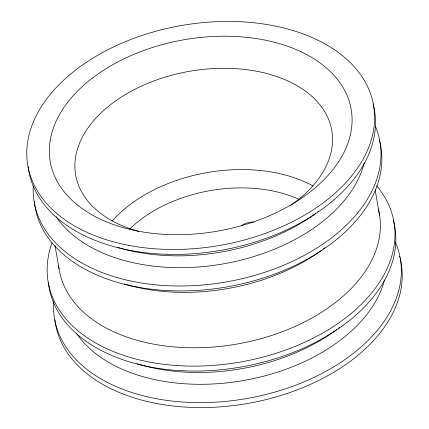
<?xml version="1.0" encoding="UTF-8"?>
<svg xmlns="http://www.w3.org/2000/svg" width="429" height="429" viewBox="0 0 429 429"><rect width="100%" height="100%" fill="white"/><g stroke="black" fill="none" stroke-linecap="round" stroke-linejoin="round"><path stroke-width="0.64" d="M375.144 189.967L379.633 215.696M55.009 245.629L59.041 268.72M393.195 219.825A175.482 111.62 -9.9 0 1 243.061 366.639A175.482 111.62 -9.9 0 1 48.402 282.555M376.673 185.805A175.482 111.62 -9.9 0 1 240.556 361.996A175.482 111.62 -9.9 0 1 52.054 242.83M375.445 126.426A175.482 111.62 -9.9 0 1 226.276 281.928A175.482 111.62 -9.9 0 1 33.237 186.165M364.264 162.72A162.484 103.351 -9.9 0 1 223.305 263.873A162.484 103.351 -9.9 0 1 56.194 216.715M318.688 211.165A162.484 103.351 -9.9 0 1 317.648 211.958M315.529 213.529A162.484 103.351 -9.9 0 1 117.819 247.426M400.203 258.767A175.482 111.62 -9.9 0 1 247.983 403.416A175.482 111.62 -9.9 0 1 54.842 319.696M399.565 256.344A175.482 111.62 -9.9 0 1 399.898 257.556M395.297 241.892A175.482 111.62 -9.9 0 1 246.632 398.562A175.482 111.62 -9.9 0 1 53.668 301.528M373.621 106.226A175.482 111.62 -9.9 0 1 220.769 250.348A175.482 111.62 -9.9 0 1 28.116 166.543M373.005 103.797A175.482 111.62 -9.9 0 1 373.321 105.008M379.209 139.709A175.482 111.62 -9.9 0 1 230.046 286.347A175.482 111.62 -9.9 0 1 34.561 203.684M34.417 202.44A175.482 111.62 -9.9 0 1 34.293 201.19M325.064 247.683A162.484 103.351 -9.9 0 1 323.493 248.868M321.906 250.048A162.484 103.351 -9.9 0 1 124.195 283.944M384.459 279.992A162.484 103.351 -9.9 0 1 243.179 380.593A162.484 103.351 -9.9 0 1 76.55 333.354M138.401 231.354A129.987 82.684 -9.9 0 1 99.678 114.221A129.987 82.684 -9.9 0 1 289.634 81.762A129.987 82.684 -9.9 0 1 290.76 205.314M339.564 327.402A162.484 103.351 -9.9 0 1 338.524 328.196M336.953 329.381A162.484 103.351 -9.9 0 1 136.921 363.674M378.249 208.966A162.484 103.351 -9.9 0 1 237.773 343.902A162.484 103.351 -9.9 0 1 58.644 265.621M241.849 225.477A12.999 8.269 -9.9 0 1 253.668 222.066M111.958 221.235A129.987 82.684 -9.9 0 1 313.052 185.988M129.869 228.855A116.988 74.415 -9.9 0 1 298.568 199.147M128.673 245.35A175.482 111.62 -9.9 0 0 373.825 106.821A175.482 111.62 -9.9 0 0 99.614 54.188A175.482 111.62 -9.9 0 0 128.673 245.35M138.009 231.108A152.735 97.152 -9.9 0 0 351.383 110.532A152.735 97.152 -9.9 0 0 112.72 64.72A152.735 97.152 -9.9 0 0 138.009 231.108"/></g></svg>
